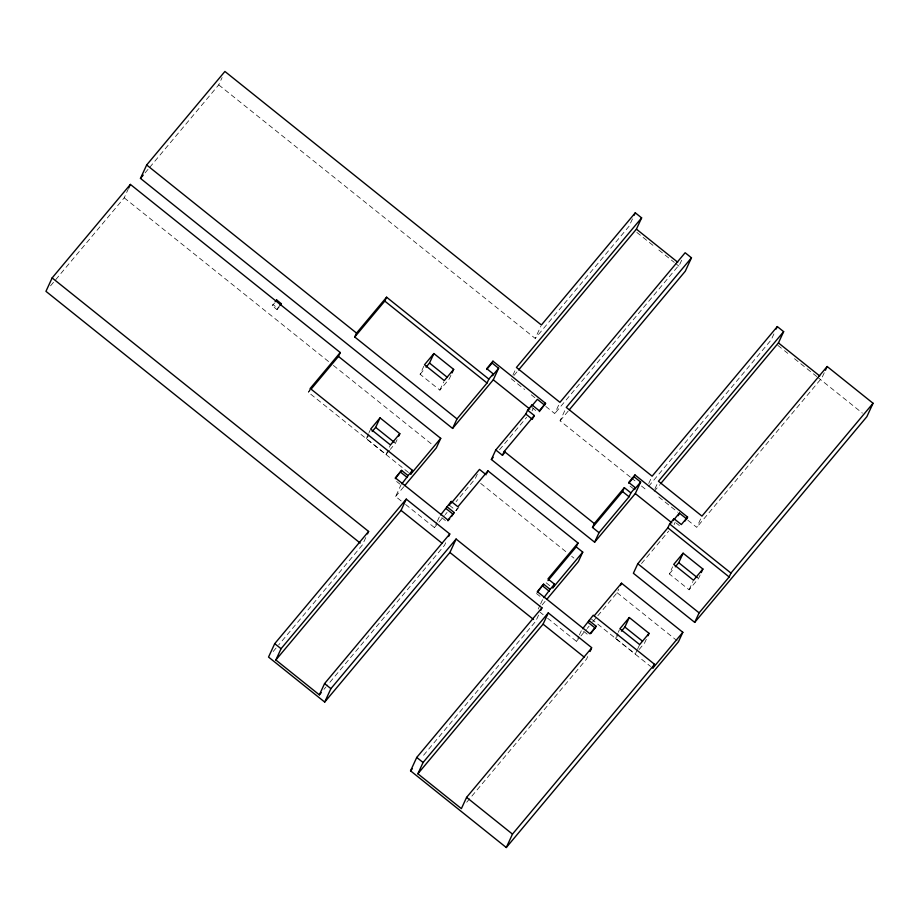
<?xml version="1.0" encoding="UTF-8"?>
<svg xmlns="http://www.w3.org/2000/svg" width="919" height="919" viewBox="0 0 919 919"><rect width="100%" height="100%" fill="white"/><g stroke="black" fill="none" stroke-linecap="round" stroke-linejoin="round"><path stroke-width="0.69" stroke-dasharray="4.59 3.45" d="M50.556 285.832L124.203 197.826L128.143 189.291M149.682 167.384L218.722 84.881L222.099 77.564M272.254 305.786L272.874 304.442L277.618 308.244L276.998 309.588L272.254 305.786L274.505 303.086M408.45 472.481L308.416 392.333L310.208 388.45M389.461 450.367L386.049 454.457L366.267 438.604L368.462 433.848M369.013 432.654L370.116 430.276M450.919 375.331L449.265 378.904L439.879 390.127L420.098 374.274L424.498 364.751M386.049 454.457L390.449 444.934M397.088 439.661L395.434 443.234L390.311 449.357M365.808 537.546L362.431 544.864L278.652 644.966M439.879 390.127L443.728 381.787M401.178 500.935L395.641 496.501L400.971 484.968M405.601 504.485L434.4 527.552L436.778 522.429M437.364 521.142L439.73 516.018M512.963 374.986L515.846 368.726M218.722 84.881L535.203 338.41L540.832 326.222M449.448 505.312L456.111 510.654L457.306 508.069M445.726 542.75L444.566 545.254L326.727 686.045M477.294 474.17L475.089 478.937L456.1 501.625M532.055 410.862L533.238 408.3M632.479 218.894L629.101 226.212L535.203 338.41M545.817 406.451L554.743 413.596L559.361 403.59M630.308 477.087L560.073 420.822L565.151 409.84M681.668 260.249L679.934 263.994L554.743 413.596M538.247 608.987L540.027 605.15M540.613 603.863L542.98 598.74M538.568 615.144L535.743 621.233L421.591 757.635M648.734 483.486L651.56 477.398M547.621 618.257L576.42 641.324L578.798 636.201M579.384 634.926L581.75 629.791L588.022 634.822M654.983 488.759L657.292 483.75M592.698 621.876L617.109 592.709L618.763 589.136M587.746 656.522L586.586 659.026L465.071 804.228M636.924 650.537L635.27 654.11L615.489 638.268L617.694 633.501M618.246 632.318L619.337 629.929M674.075 524.634L675.258 522.072M773.936 333.896L771.121 339.984L647.757 487.392M700.14 574.995L698.497 578.556L689.101 589.78L669.331 573.938L672.628 566.793M637.476 649.354L639.67 644.587M687.837 520.223L696.763 527.368L701.381 517.363M646.31 639.314L644.656 642.886L636.982 652.065M689.101 589.78L692.96 581.451M824.274 372.769L821.954 377.778L696.763 527.368M145.076 172.875L148.763 168.476M277.618 308.244L279.123 306.452M276.998 309.588L279.25 306.889M308.416 392.333L310.231 390.161M366.267 438.604L371.391 432.481M420.098 374.274L425.221 368.163M395.641 496.501L403.774 486.771M273.138 651.56L277.733 646.068M513.985 375.434L517.661 371.035M434.4 527.552L438.018 523.233M438.926 522.153L444.348 515.674M445.255 514.594L447.059 512.434M499.511 449.759L526.633 417.352M456.111 510.654L458.845 507.391M323.97 689.353L325.808 687.148M560.073 420.822L568.356 410.919M542.176 604.863L545.794 600.544M654.167 491.412L659.681 484.807M576.42 641.324L580.038 637.005M580.946 635.925L586.368 629.446M587.275 628.366L589.079 626.207M641.531 563.531L668.653 531.125M615.489 638.268L620.612 632.146M669.331 573.938L674.443 567.816M636.81 232.392L654.431 246.51M658.843 250.037L674.259 262.386M675.362 263.271L680.864 267.682M777.796 345.337L783.367 349.794M784.481 350.69L787.813 353.367M794.498 358.709L816.761 376.549M817.876 377.445L862.401 413.113M511.217 378.743L524.611 389.461M531.308 394.825L535.766 398.409M658.82 496.984L677.785 512.182M631.422 477.972L637.005 482.441M641.462 486.013L645.919 489.586M532.17 407.645L537.397 411.838M630.032 486.036L634.374 489.528M676.281 523.095L679.417 525.611M124.203 197.826L328.922 361.833M333.402 365.429L431.85 444.291M480.648 483.383L567.241 552.756M571.687 556.317L573.904 558.097M617.109 592.709L677.314 640.934M546.173 582.807L550.527 586.288M591.468 619.084L650.549 666.424M396.617 481.476L399.88 484.095M441.821 517.696L446.002 521.05M536.455 593.502L541.9 597.867M539.867 612.043L543.198 614.708"/><path stroke-width="1.38" d="M311.15 389.07L338.468 356.434L340.26 352.54L130.395 184.42L52.142 277.917L45.95 291.334L360.191 543.072M128.706 188.073L130.395 184.42M539.338 411.609L545.576 403.315L492.963 361.167L492.09 363.039L498.615 368.278L493.285 379.811L452.596 428.426L140.469 178.378L146.672 164.972L224.914 71.464L541.394 325.004L635.293 212.806L641.623 217.872L636.419 229.141L518.592 369.943M276.01 301.294L276.63 299.95L281.375 303.752L280.755 305.097M456.996 418.903L354.734 336.986L356.538 333.092L386.589 297.193L488.851 379.11L487.047 383.005L456.996 418.903L452.596 428.426M354.734 336.986L384.785 301.076L386.589 297.193M52.142 277.917L368.622 531.446L274.724 643.656L268.532 657.062L324.706 702.07L449.908 552.468L456.1 539.051L541.946 607.827L540.82 610.262M372.241 431.471L375.653 427.381L380.052 417.858L399.834 433.711L398.731 436.088M321.213 692.65L319.364 694.856L275.849 659.991L281.053 648.722L406.255 499.12L449.77 533.985L448.61 536.489M426.071 367.141L429.483 363.062L433.883 353.539L453.664 369.381L452.022 372.953M367.497 533.893L368.622 531.446M395.331 478.661L401.569 470.379L408.093 475.605L401.856 483.899M340.26 352.54L310.208 388.45L412.47 470.367L410.678 474.261L440.729 438.352L338.468 356.434M275.849 659.991L401.052 510.39L406.255 499.12M319.364 694.856L324.568 683.587L449.77 533.985M440.729 438.352L436.33 447.875L404.682 485.691M324.706 702.07L330.897 688.653L456.1 539.051M492.963 361.167L486.702 368.645L493.227 373.872L492.354 375.756L498.615 368.278M440.626 514.95L451.24 501.429L457.915 506.771L487.955 470.861L578.017 543.014L576.213 546.897L547.988 580.624M449.448 505.312L451.24 501.429M451.528 516.535L454.181 512.526L446.864 506.668M684.942 521.107L687.596 517.087L634.983 474.939L634.11 476.823L640.635 482.05L635.305 493.583L594.616 542.199L491.366 459.489L495.766 449.965L525.817 414.055L527.609 410.173L531.998 404.934L539.315 410.793L545.576 403.315M486.76 473.457L487.955 470.861M495.766 449.965L502.44 455.307L504.232 451.413L534.284 415.514L527.609 410.173M531.998 404.934L531.125 406.807L537.385 399.328L544.703 405.199M533.077 418.099L534.284 415.514M634.167 215.241L635.293 212.806M594.202 615.822L621.508 583.186L682.828 632.306L678.429 641.83L506.289 847.536L410.552 770.834L416.744 757.428L541.946 607.827M417.869 773.764L423.073 762.494L548.275 612.893L591.79 647.757L466.588 797.359L461.384 808.628L417.869 773.764L543.072 624.162L548.275 612.893M641.623 217.872L516.432 367.474L559.947 402.338L685.137 252.736L691.467 257.802L685.275 271.22L569.286 409.817M537.351 592.433L543.588 584.151L550.113 589.378L543.876 597.672M578.017 543.014L547.965 578.913L554.49 584.139L552.698 588.034L582.749 552.124L576.213 546.897M599.016 532.675L592.491 527.449L594.294 523.566L624.334 487.656L630.871 492.883L629.067 496.777L599.016 532.675L594.616 542.199M582.749 552.124L578.35 561.647L546.702 599.464M592.491 527.449L622.542 491.55L624.334 487.656M634.983 474.939L628.722 482.418L635.247 487.644L634.374 489.528L640.635 482.05M582.646 628.722L593.26 615.202L654.581 664.322L652.789 668.216L682.828 632.306M590.86 633.524L596.201 626.298L588.884 620.44M620.417 585.564L621.508 583.186M590.055 651.514L591.216 649.009M506.289 847.536L512.48 834.119L654.581 664.322M687.596 517.087L681.335 524.565L674.018 518.707L669.629 523.945L667.837 527.828L637.786 563.738L633.386 573.261L694.707 622.381L866.858 416.686L873.05 403.269L827.157 366.509L701.967 516.11L658.452 481.246L783.643 331.644L777.313 326.578L652.122 476.18L566.276 407.404L691.467 257.802M674.018 518.707L673.145 520.591L679.405 513.101L686.723 518.971M621.462 631.123L624.886 627.045L629.285 617.522L649.055 633.363L647.964 635.753M678.222 515.674L679.405 513.101M776.187 329.013L777.313 326.578M660.612 483.716L778.439 342.913L783.643 331.644M675.304 566.793L678.716 562.715L683.116 553.192L702.897 569.033L701.243 572.606M694.707 622.381L699.106 612.858L729.158 576.96L730.95 573.065L873.05 403.269M825.423 370.265L827.157 366.509M140.469 178.378L143.238 175.081M275.126 301.742L276.63 299.95M279.87 305.545L281.375 303.752M380.052 417.858L370.667 429.081L390.449 444.934L399.834 433.711M433.883 353.539L424.498 364.751L444.279 380.604L453.664 369.381M401.569 470.379L395.308 477.857L447.921 520.005L454.181 512.526M486.725 369.461L492.09 363.039M408.093 475.605L412.47 470.367M488.851 379.11L493.227 373.872M451.263 503.141L479.488 469.414L486.162 474.755M491.366 459.489L493.181 457.329M502.44 455.307L505.163 452.045M447.944 520.82L449.736 518.684M543.588 584.151L537.328 591.629L589.941 633.777L596.201 626.298M628.745 483.233L634.11 476.823M550.113 589.378L554.49 584.139M630.871 492.883L635.247 487.644M410.552 770.834L412.39 768.64M629.285 617.522L619.888 628.745L639.67 644.587L649.055 633.363M683.116 553.192L673.73 564.415L693.5 580.257L702.897 569.033M636.419 229.141L677.705 262.214M778.439 342.913L819.725 375.986M493.285 379.811L529.838 409.093M635.305 493.583L671.858 522.865M669.629 523.945L730.95 573.065M384.785 301.076L487.047 383.005M525.817 414.055L532.48 419.397M622.542 491.55L629.067 496.777M667.837 527.828L729.158 576.96M429.483 363.062L447.071 377.146M678.716 562.715L697.395 577.683M146.672 164.972L356.538 333.092M504.232 451.413L594.294 523.566M637.786 563.738L699.106 612.858M375.653 427.381L394.331 442.349M624.886 627.045L642.461 641.129M400.695 472.251L407.22 477.478M445.991 508.54L453.308 514.399M542.715 586.023L549.24 591.262M588.011 622.312L595.328 628.182M401.052 510.39L442.338 543.462M543.072 624.162L584.358 657.234M449.908 552.468L533.514 619.452M274.724 643.656L281.053 648.722M324.568 683.587L330.897 688.653M416.744 757.428L423.073 762.494M466.588 797.359L512.48 834.119"/></g></svg>
